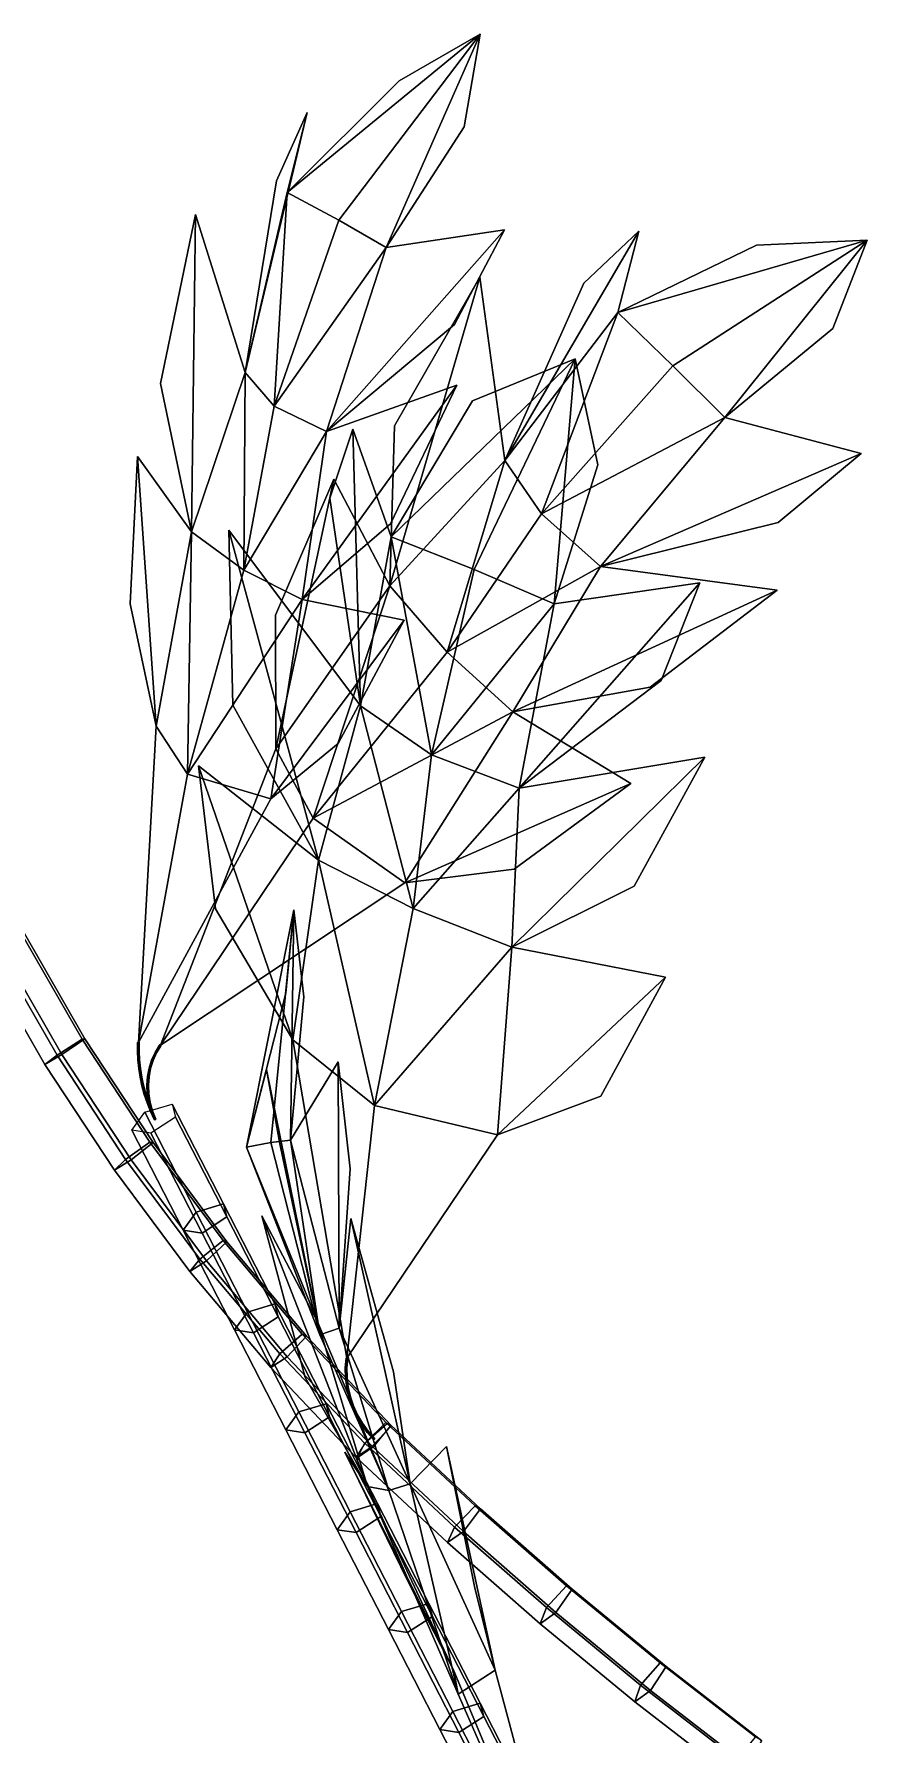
# Model space of a CAD drawing. Header units: metres. Extents: x -349 to 464, y -383 to 362.
# Drawn here: x -6.3 to 31.8, y 107.7 to 185.5 of the extents above; entities that cross this region are included whole.
import ezdxf

# ---------------------------------------------------------------- set-up
doc = ezdxf.new("R2010")
doc.units = ezdxf.units.M

msp = doc.modelspace()

# ---------------------------------------------------------------- linework, layer by layer
at = {"layer": 'Breeder_Leaf', "color": 3}
for points in [[(5.2484, 178.2125, 328.2358), (14.08072, 185.4673, 324.6461), (7.6148, 176.9505, 324.3788)], [(5.2484, 178.2125, 328.2358), (7.6148, 176.9505, 324.3788), (14.08072, 185.4673, 324.6461)], [(5.2484, 178.2125, 328.2358), (10.3738, 183.3324, 328.8951), (14.08072, 185.4673, 324.6461)], [(5.2484, 178.2125, 328.2358), (14.08072, 185.4673, 324.6461), (10.3738, 183.3324, 328.8951)], [(7.6148, 176.9505, 324.3788), (14.08072, 185.4673, 324.6461), (9.7822, 175.6971, 320.4224)], [(7.6148, 176.9505, 324.3788), (9.7822, 175.6971, 320.4224), (14.08072, 185.4673, 324.6461)], [(14.08072, 185.4673, 324.6461), (13.3495, 181.2162, 321.7439), (9.7822, 175.6971, 320.4224)], [(14.08072, 185.4673, 324.6461), (9.7822, 175.6971, 320.4224), (13.3495, 181.2162, 321.7439)], [(3.3369, 169.9834, 330.3472), (6.1608, 181.8723, 333.7187), (5.2484, 178.2125, 328.2358)], [(3.3369, 169.9834, 330.3472), (5.2484, 178.2125, 328.2358), (6.1608, 181.8723, 333.7187)], [(3.3369, 169.9834, 330.3472), (4.7607, 178.749, 334.2545), (6.1608, 181.8723, 333.7187)], [(3.3369, 169.9834, 330.3472), (6.1608, 181.8723, 333.7187), (4.7607, 178.749, 334.2545)], [(3.3369, 169.9834, 330.3472), (5.2484, 178.2125, 328.2358), (4.662, 168.4406, 325.5573)], [(3.3369, 169.9834, 330.3472), (4.662, 168.4406, 325.5573), (5.2484, 178.2125, 328.2358)], [(5.2484, 178.2125, 328.2358), (7.6148, 176.9505, 324.3788), (4.662, 168.4406, 325.5573)], [(5.2484, 178.2125, 328.2358), (4.662, 168.4406, 325.5573), (7.6148, 176.9505, 324.3788)], [(0.8703, 162.6976, 332.1564), (-0.5397, 169.4874, 336.5788), (1.05041, 177.207, 338.063)], [(0.8703, 162.6976, 332.1564), (1.05041, 177.207, 338.063), (-0.5397, 169.4874, 336.5788)], [(0.8703, 162.6976, 332.1564), (1.05041, 177.207, 338.063), (3.3369, 169.9834, 330.3472)], [(0.8703, 162.6976, 332.1564), (3.3369, 169.9834, 330.3472), (1.05041, 177.207, 338.063)], [(4.662, 168.4406, 325.5573), (7.6148, 176.9505, 324.3788), (9.7822, 175.6971, 320.4224)], [(4.662, 168.4406, 325.5573), (9.7822, 175.6971, 320.4224), (7.6148, 176.9505, 324.3788)], [(9.7822, 175.6971, 320.4224), (15.204, 176.5069, 315.6147), (7.05085, 167.2832, 321.1654)], [(9.7822, 175.6971, 320.4224), (7.05085, 167.2832, 321.1654), (15.204, 176.5069, 315.6147)], [(15.204, 176.5069, 315.6147), (12.9087, 172.1822, 316.3416), (7.05085, 167.2832, 321.1654)], [(15.204, 176.5069, 315.6147), (7.05085, 167.2832, 321.1654), (12.9087, 172.1822, 316.3416)], [(15.2124, 165.9583, 330.5898), (21.3421, 176.4462, 334.2116), (20.381, 172.7279, 328.7766)], [(15.2124, 165.9583, 330.5898), (20.381, 172.7279, 328.7766), (21.3421, 176.4462, 334.2116)], [(15.2124, 165.9583, 330.5898), (18.8264, 174.0793, 334.4781), (21.3421, 176.4462, 334.2116)], [(15.2124, 165.9583, 330.5898), (21.3421, 176.4462, 334.2116), (18.8264, 174.0793, 334.4781)], [(20.381, 172.7279, 328.7766), (31.7927, 176.0363, 327.242), (22.9072, 170.2983, 325.6485)], [(20.381, 172.7279, 328.7766), (22.9072, 170.2983, 325.6485), (31.7927, 176.0363, 327.242)], [(20.381, 172.7279, 328.7766), (26.7371, 175.807, 330.5193), (31.7927, 176.0363, 327.242)], [(20.381, 172.7279, 328.7766), (31.7927, 176.0363, 327.242), (26.7371, 175.807, 330.5193)], [(22.9072, 170.2983, 325.6485), (31.7927, 176.0363, 327.242), (25.2776, 167.9342, 322.3754)], [(22.9072, 170.2983, 325.6485), (25.2776, 167.9342, 322.3754), (31.7927, 176.0363, 327.242)], [(31.7927, 176.0363, 327.242), (30.2218, 171.9975, 324.3698), (25.2776, 167.9342, 322.3754)], [(31.7927, 176.0363, 327.242), (25.2776, 167.9342, 322.3754), (30.2218, 171.9975, 324.3698)], [(4.662, 168.4406, 325.5573), (9.7822, 175.6971, 320.4224), (7.05085, 167.2832, 321.1654)], [(4.662, 168.4406, 325.5573), (7.05085, 167.2832, 321.1654), (9.7822, 175.6971, 320.4224)], [(9.9473, 160.2248, 331.9483), (14.07787, 174.3537, 337.311), (15.2124, 165.9583, 330.5898)], [(9.9473, 160.2248, 331.9483), (15.2124, 165.9583, 330.5898), (14.07787, 174.3537, 337.311)], [(9.9473, 160.2248, 331.9483), (10.1653, 167.5399, 335.7019), (14.07787, 174.3537, 337.311)], [(9.9473, 160.2248, 331.9483), (14.07787, 174.3537, 337.311), (10.1653, 167.5399, 335.7019)], [(15.2124, 165.9583, 330.5898), (20.381, 172.7279, 328.7766), (16.8954, 163.5202, 326.3117)], [(15.2124, 165.9583, 330.5898), (16.8954, 163.5202, 326.3117), (20.381, 172.7279, 328.7766)], [(20.381, 172.7279, 328.7766), (22.9072, 170.2983, 325.6485), (16.8954, 163.5202, 326.3117)], [(20.381, 172.7279, 328.7766), (16.8954, 163.5202, 326.3117), (22.9072, 170.2983, 325.6485)], [(10.01132, 162.4756, 289.4678), (18.4391, 170.612, 286.9584), (13.8161, 160.9683, 287.161)], [(10.01132, 162.4756, 289.4678), (13.8161, 160.9683, 287.161), (18.4391, 170.612, 286.9584)], [(10.01132, 162.4756, 289.4678), (13.7337, 168.6827, 290.1972), (18.4391, 170.612, 286.9584)], [(10.01132, 162.4756, 289.4678), (18.4391, 170.612, 286.9584), (13.7337, 168.6827, 290.1972)], [(13.8161, 160.9683, 287.161), (18.4391, 170.612, 286.9584), (17.4753, 159.3989, 284.6976)], [(13.8161, 160.9683, 287.161), (17.4753, 159.3989, 284.6976), (18.4391, 170.612, 286.9584)], [(18.4391, 170.612, 286.9584), (19.4657, 165.762, 285.3924), (17.4753, 159.3989, 284.6976)], [(18.4391, 170.612, 286.9584), (17.4753, 159.3989, 284.6976), (19.4657, 165.762, 285.3924)], [(0.8703, 162.6976, 332.1564), (3.3369, 169.9834, 330.3472), (3.2732, 160.9422, 327.1844)], [(0.8703, 162.6976, 332.1564), (3.2732, 160.9422, 327.1844), (3.3369, 169.9834, 330.3472)], [(3.3369, 169.9834, 330.3472), (4.662, 168.4406, 325.5573), (3.2732, 160.9422, 327.1844)], [(3.3369, 169.9834, 330.3472), (3.2732, 160.9422, 327.1844), (4.662, 168.4406, 325.5573)], [(16.8954, 163.5202, 326.3117), (22.9072, 170.2983, 325.6485), (25.2776, 167.9342, 322.3754)], [(16.8954, 163.5202, 326.3117), (25.2776, 167.9342, 322.3754), (22.9072, 170.2983, 325.6485)], [(7.05085, 167.2832, 321.1654), (13.02361, 169.4012, 312.3716), (5.9431, 159.607, 322.2131)], [(7.05085, 167.2832, 321.1654), (5.9431, 159.607, 322.2131), (13.02361, 169.4012, 312.3716)], [(13.02361, 169.4012, 312.3716), (9.9806, 163.0691, 315.9197), (5.9431, 159.607, 322.2131)], [(13.02361, 169.4012, 312.3716), (5.9431, 159.607, 322.2131), (9.9806, 163.0691, 315.9197)], [(3.2732, 160.9422, 327.1844), (4.662, 168.4406, 325.5573), (7.05085, 167.2832, 321.1654)], [(3.2732, 160.9422, 327.1844), (7.05085, 167.2832, 321.1654), (4.662, 168.4406, 325.5573)], [(3.2732, 160.9422, 327.1844), (7.05085, 167.2832, 321.1654), (5.9431, 159.607, 322.2131)], [(3.2732, 160.9422, 327.1844), (5.9431, 159.607, 322.2131), (7.05085, 167.2832, 321.1654)], [(8.61, 154.7352, 293.2032), (7.2051, 164.2411, 294.5431), (8.2532, 167.4007, 293.5836)], [(8.61, 154.7352, 293.2032), (8.2532, 167.4007, 293.5836), (7.2051, 164.2411, 294.5431)], [(8.61, 154.7352, 293.2032), (8.2532, 167.4007, 293.5836), (10.01132, 162.4756, 289.4678)], [(8.61, 154.7352, 293.2032), (10.01132, 162.4756, 289.4678), (8.2532, 167.4007, 293.5836)], [(16.8954, 163.5202, 326.3117), (25.2776, 167.9342, 322.3754), (19.5958, 161.1197, 322.6675)], [(16.8954, 163.5202, 326.3117), (19.5958, 161.1197, 322.6675), (25.2776, 167.9342, 322.3754)], [(25.2776, 167.9342, 322.3754), (31.5298, 166.2742, 319.011), (19.5958, 161.1197, 322.6675)], [(25.2776, 167.9342, 322.3754), (19.5958, 161.1197, 322.6675), (31.5298, 166.2742, 319.011)], [(-0.7447, 153.8075, 334.6144), (-1.9382, 159.3977, 338.9965), (-1.5968, 166.1426, 339.4034)], [(-0.7447, 153.8075, 334.6144), (-1.5968, 166.1426, 339.4034), (-1.9382, 159.3977, 338.9965)], [(-0.7447, 153.8075, 334.6144), (-1.5968, 166.1426, 339.4034), (0.8703, 162.6976, 332.1564)], [(-0.7447, 153.8075, 334.6144), (0.8703, 162.6976, 332.1564), (-1.5968, 166.1426, 339.4034)], [(9.9473, 160.2248, 331.9483), (15.2124, 165.9583, 330.5898), (12.5699, 157.1964, 327.762)], [(9.9473, 160.2248, 331.9483), (12.5699, 157.1964, 327.762), (15.2124, 165.9583, 330.5898)], [(15.2124, 165.9583, 330.5898), (16.8954, 163.5202, 326.3117), (12.5699, 157.1964, 327.762)], [(15.2124, 165.9583, 330.5898), (12.5699, 157.1964, 327.762), (16.8954, 163.5202, 326.3117)], [(31.5298, 166.2742, 319.011), (27.7264, 163.1179, 319.2787), (19.5958, 161.1197, 322.6675)], [(31.5298, 166.2742, 319.011), (19.5958, 161.1197, 322.6675), (27.7264, 163.1179, 319.2787)], [(4.7328, 152.7766, 334.1882), (4.722, 158.8945, 337.9891), (7.3835, 165.1081, 338.2772)], [(4.7328, 152.7766, 334.1882), (7.3835, 165.1081, 338.2772), (4.722, 158.8945, 337.9891)], [(4.7328, 152.7766, 334.1882), (7.3835, 165.1081, 338.2772), (9.9473, 160.2248, 331.9483)], [(4.7328, 152.7766, 334.1882), (9.9473, 160.2248, 331.9483), (7.3835, 165.1081, 338.2772)], [(12.5699, 157.1964, 327.762), (16.8954, 163.5202, 326.3117), (19.5958, 161.1197, 322.6675)], [(12.5699, 157.1964, 327.762), (19.5958, 161.1197, 322.6675), (16.8954, 163.5202, 326.3117)], [(-0.7447, 153.8075, 334.6144), (0.8703, 162.6976, 332.1564), (0.6881, 151.6075, 329.0514)], [(-0.7447, 153.8075, 334.6144), (0.6881, 151.6075, 329.0514), (0.8703, 162.6976, 332.1564)], [(0.8703, 162.6976, 332.1564), (3.2732, 160.9422, 327.1844), (0.6881, 151.6075, 329.0514)], [(0.8703, 162.6976, 332.1564), (0.6881, 151.6075, 329.0514), (3.2732, 160.9422, 327.1844)], [(6.6841, 147.6834, 296.2039), (2.5811, 162.7699, 297.2082), (8.61, 154.7352, 293.2032)], [(6.6841, 147.6834, 296.2039), (8.61, 154.7352, 293.2032), (2.5811, 162.7699, 297.2082)], [(6.6841, 147.6834, 296.2039), (2.7678, 154.7653, 297.6726), (2.5811, 162.7699, 297.2082)], [(6.6841, 147.6834, 296.2039), (2.5811, 162.7699, 297.2082), (2.7678, 154.7653, 297.6726)], [(8.61, 154.7352, 293.2032), (10.01132, 162.4756, 289.4678), (11.8559, 152.501, 289.8045)], [(8.61, 154.7352, 293.2032), (11.8559, 152.501, 289.8045), (10.01132, 162.4756, 289.4678)], [(10.01132, 162.4756, 289.4678), (13.8161, 160.9683, 287.161), (11.8559, 152.501, 289.8045)], [(10.01132, 162.4756, 289.4678), (11.8559, 152.501, 289.8045), (13.8161, 160.9683, 287.161)], [(12.5699, 157.1964, 327.762), (19.5958, 161.1197, 322.6675), (15.5867, 154.4675, 323.6295)], [(12.5699, 157.1964, 327.762), (15.5867, 154.4675, 323.6295), (19.5958, 161.1197, 322.6675)], [(19.5958, 161.1197, 322.6675), (27.6862, 160.0362, 315.5358), (15.5867, 154.4675, 323.6295)], [(19.5958, 161.1197, 322.6675), (15.5867, 154.4675, 323.6295), (27.6862, 160.0362, 315.5358)], [(0.6881, 151.6075, 329.0514), (3.2732, 160.9422, 327.1844), (5.9431, 159.607, 322.2131)], [(0.6881, 151.6075, 329.0514), (5.9431, 159.607, 322.2131), (3.2732, 160.9422, 327.1844)], [(11.8559, 152.501, 289.8045), (13.8161, 160.9683, 287.161), (17.4753, 159.3989, 284.6976)], [(11.8559, 152.501, 289.8045), (17.4753, 159.3989, 284.6976), (13.8161, 160.9683, 287.161)], [(17.4753, 159.3989, 284.6976), (24.1461, 160.3596, 281.915), (15.8696, 150.9755, 286.9941)], [(17.4753, 159.3989, 284.6976), (15.8696, 150.9755, 286.9941), (24.1461, 160.3596, 281.915)], [(24.1461, 160.3596, 281.915), (22.3746, 155.8959, 283.1137), (15.8696, 150.9755, 286.9941)], [(24.1461, 160.3596, 281.915), (15.8696, 150.9755, 286.9941), (22.3746, 155.8959, 283.1137)], [(0.6881, 151.6075, 329.0514), (5.9431, 159.607, 322.2131), (4.5037, 150.4886, 323.7993)], [(0.6881, 151.6075, 329.0514), (4.5037, 150.4886, 323.7993), (5.9431, 159.607, 322.2131)], [(5.9431, 159.607, 322.2131), (10.6105, 158.6574, 315.2681), (4.5037, 150.4886, 323.7993)], [(5.9431, 159.607, 322.2131), (4.5037, 150.4886, 323.7993), (10.6105, 158.6574, 315.2681)], [(4.7328, 152.7766, 334.1882), (9.9473, 160.2248, 331.9483), (6.4436, 149.601, 329.2053)], [(4.7328, 152.7766, 334.1882), (6.4436, 149.601, 329.2053), (9.9473, 160.2248, 331.9483)], [(9.9473, 160.2248, 331.9483), (12.5699, 157.1964, 327.762), (6.4436, 149.601, 329.2053)], [(9.9473, 160.2248, 331.9483), (6.4436, 149.601, 329.2053), (12.5699, 157.1964, 327.762)], [(27.6862, 160.0362, 315.5358), (21.8661, 155.5875, 318.4131), (15.5867, 154.4675, 323.6295)], [(27.6862, 160.0362, 315.5358), (15.5867, 154.4675, 323.6295), (21.8661, 155.5875, 318.4131)], [(11.8559, 152.501, 289.8045), (17.4753, 159.3989, 284.6976), (15.8696, 150.9755, 286.9941)], [(11.8559, 152.501, 289.8045), (15.8696, 150.9755, 286.9941), (17.4753, 159.3989, 284.6976)], [(10.6105, 158.6574, 315.2681), (7.5864, 153.0229, 317.8408), (4.5037, 150.4886, 323.7993)], [(10.6105, 158.6574, 315.2681), (4.5037, 150.4886, 323.7993), (7.5864, 153.0229, 317.8408)], [(6.4436, 149.601, 329.2053), (12.5699, 157.1964, 327.762), (15.5867, 154.4675, 323.6295)], [(6.4436, 149.601, 329.2053), (15.5867, 154.4675, 323.6295), (12.5699, 157.1964, 327.762)], [(6.4436, 149.601, 329.2053), (15.5867, 154.4675, 323.6295), (10.6383, 146.6469, 325.0733)], [(6.4436, 149.601, 329.2053), (10.6383, 146.6469, 325.0733), (15.5867, 154.4675, 323.6295)], [(6.6841, 147.6834, 296.2039), (8.61, 154.7352, 293.2032), (11.01444, 145.4644, 293.0574)], [(6.6841, 147.6834, 296.2039), (11.01444, 145.4644, 293.0574), (8.61, 154.7352, 293.2032)], [(8.61, 154.7352, 293.2032), (11.8559, 152.501, 289.8045), (11.01444, 145.4644, 293.0574)], [(8.61, 154.7352, 293.2032), (11.01444, 145.4644, 293.0574), (11.8559, 152.501, 289.8045)], [(15.5867, 154.4675, 323.6295), (20.9825, 151.1855, 318.0586), (10.6383, 146.6469, 325.0733)], [(15.5867, 154.4675, 323.6295), (10.6383, 146.6469, 325.0733), (20.9825, 151.1855, 318.0586)], [(-0.7447, 153.8075, 334.6144), (0.6881, 151.6075, 329.0514), (-1.554, 139.3397, 331.4713)], [(-0.7447, 153.8075, 334.6144), (-1.554, 139.3397, 331.4713), (0.6881, 151.6075, 329.0514)], [(4.7328, 152.7766, 334.1882), (6.4436, 149.601, 329.2053), (-0.553, 139.2171, 331.3505)], [(4.7328, 152.7766, 334.1882), (-0.553, 139.2171, 331.3505), (6.4436, 149.601, 329.2053)], [(11.01444, 145.4644, 293.0574), (11.8559, 152.501, 289.8045), (15.8696, 150.9755, 286.9941)], [(11.01444, 145.4644, 293.0574), (15.8696, 150.9755, 286.9941), (11.8559, 152.501, 289.8045)], [(5.5145, 139.4693, 300.5449), (1.1953, 152.0016, 300.8622), (6.6841, 147.6834, 296.2039)], [(5.5145, 139.4693, 300.5449), (6.6841, 147.6834, 296.2039), (1.1953, 152.0016, 300.8622)], [(5.5145, 139.4693, 300.5449), (1.979, 145.4615, 302.4078), (1.1953, 152.0016, 300.8622)], [(5.5145, 139.4693, 300.5449), (1.1953, 152.0016, 300.8622), (1.979, 145.4615, 302.4078)], [(15.8696, 150.9755, 286.9941), (24.3752, 152.3914, 280.426), (15.53, 143.7059, 289.8728)], [(15.8696, 150.9755, 286.9941), (15.53, 143.7059, 289.8728), (24.3752, 152.3914, 280.426)], [(24.3752, 152.3914, 280.426), (21.1288, 146.4994, 284.5113), (15.53, 143.7059, 289.8728)], [(24.3752, 152.3914, 280.426), (15.53, 143.7059, 289.8728), (21.1288, 146.4994, 284.5113)], [(-1.554, 139.3397, 331.4713), (0.6881, 151.6075, 329.0514), (4.5037, 150.4886, 323.7993)], [(-1.554, 139.3397, 331.4713), (4.5037, 150.4886, 323.7993), (0.6881, 151.6075, 329.0514)], [(20.9825, 151.1855, 318.0586), (15.6436, 147.2695, 319.9753), (10.6383, 146.6469, 325.0733)], [(20.9825, 151.1855, 318.0586), (10.6383, 146.6469, 325.0733), (15.6436, 147.2695, 319.9753)], [(11.01444, 145.4644, 293.0574), (15.8696, 150.9755, 286.9941), (15.53, 143.7059, 289.8728)], [(11.01444, 145.4644, 293.0574), (15.53, 143.7059, 289.8728), (15.8696, 150.9755, 286.9941)], [(-0.553, 139.2171, 331.3505), (6.4436, 149.601, 329.2053), (10.6383, 146.6469, 325.0733)], [(-0.553, 139.2171, 331.3505), (10.6383, 146.6469, 325.0733), (6.4436, 149.601, 329.2053)], [(5.5145, 139.4693, 300.5449), (6.6841, 147.6834, 296.2039), (9.2442, 136.4638, 296.6852)], [(5.5145, 139.4693, 300.5449), (9.2442, 136.4638, 296.6852), (6.6841, 147.6834, 296.2039)], [(6.6841, 147.6834, 296.2039), (11.01444, 145.4644, 293.0574), (9.2442, 136.4638, 296.6852)], [(6.6841, 147.6834, 296.2039), (9.2442, 136.4638, 296.6852), (11.01444, 145.4644, 293.0574)], [(3.3932, 134.5563, 357.061), (5.5635, 145.4048, 352.4647), (4.5007, 134.7613, 352.5002)], [(3.3932, 134.5563, 357.061), (4.5007, 134.7613, 352.5002), (5.5635, 145.4048, 352.4647)], [(3.3932, 134.5563, 357.061), (5.1953, 141.6037, 357.1303), (5.5635, 145.4048, 352.4647)], [(3.3932, 134.5563, 357.061), (5.5635, 145.4048, 352.4647), (5.1953, 141.6037, 357.1303)], [(4.5007, 134.7613, 352.5002), (5.5635, 145.4048, 352.4647), (5.41, 134.8696, 347.9086)], [(4.5007, 134.7613, 352.5002), (5.41, 134.8696, 347.9086), (5.5635, 145.4048, 352.4647)], [(5.5635, 145.4048, 352.4647), (6.01797, 141.4296, 349.145), (5.41, 134.8696, 347.9086)], [(5.5635, 145.4048, 352.4647), (5.41, 134.8696, 347.9086), (6.01797, 141.4296, 349.145)], [(9.2442, 136.4638, 296.6852), (11.01444, 145.4644, 293.0574), (15.53, 143.7059, 289.8728)], [(9.2442, 136.4638, 296.6852), (15.53, 143.7059, 289.8728), (11.01444, 145.4644, 293.0574)], [(9.2442, 136.4638, 296.6852), (15.53, 143.7059, 289.8728), (14.884, 135.119, 293.5581)], [(9.2442, 136.4638, 296.6852), (14.884, 135.119, 293.5581), (15.53, 143.7059, 289.8728)], [(15.53, 143.7059, 289.8728), (22.568, 142.3374, 285.4552), (14.884, 135.119, 293.5581)], [(15.53, 143.7059, 289.8728), (14.884, 135.119, 293.5581), (22.568, 142.3374, 285.4552)], [(22.568, 142.3374, 285.4552), (19.6119, 136.8854, 288.4633), (14.884, 135.119, 293.5581)], [(22.568, 142.3374, 285.4552), (14.884, 135.119, 293.5581), (19.6119, 136.8854, 288.4633)], [(5.5145, 139.4693, 300.5449), (9.2442, 136.4638, 296.6852), (7.987, 124.9035, 301.7999)], [(5.5145, 139.4693, 300.5449), (7.987, 124.9035, 301.7999), (9.2442, 136.4638, 296.6852)], [(6.6634, 126.5398, 357.995), (4.3019, 138.1047, 362.6172), (3.3932, 134.5563, 357.061)], [(6.6634, 126.5398, 357.995), (3.3932, 134.5563, 357.061), (4.3019, 138.1047, 362.6172)], [(6.6634, 126.5398, 357.995), (4.9115, 134.7085, 362.928), (4.3019, 138.1047, 362.6172)], [(6.6634, 126.5398, 357.995), (4.3019, 138.1047, 362.6172), (4.9115, 134.7085, 362.928)], [(5.41, 134.8696, 347.9086), (7.5874, 138.4531, 341.9435), (7.6265, 126.2744, 347.7778)], [(5.41, 134.8696, 347.9086), (7.6265, 126.2744, 347.7778), (7.5874, 138.4531, 341.9435)], [(7.5874, 138.4531, 341.9435), (8.1431, 133.5627, 342.4676), (7.6265, 126.2744, 347.7778)], [(7.5874, 138.4531, 341.9435), (7.6265, 126.2744, 347.7778), (8.1431, 133.5627, 342.4676)], [(7.987, 124.9035, 301.7999), (9.2442, 136.4638, 296.6852), (14.884, 135.119, 293.5581)], [(7.987, 124.9035, 301.7999), (14.884, 135.119, 293.5581), (9.2442, 136.4638, 296.6852)], [(3.3932, 134.5563, 357.061), (4.5007, 134.7613, 352.5002), (6.7452, 125.9646, 352.8238)], [(3.3932, 134.5563, 357.061), (6.7452, 125.9646, 352.8238), (4.5007, 134.7613, 352.5002)], [(6.7452, 125.9646, 352.8238), (4.5007, 134.7613, 352.5002), (5.41, 134.8696, 347.9086)], [(6.7452, 125.9646, 352.8238), (5.41, 134.8696, 347.9086), (4.5007, 134.7613, 352.5002)], [(6.7452, 125.9646, 352.8238), (5.41, 134.8696, 347.9086), (7.6265, 126.2744, 347.7778)], [(6.7452, 125.9646, 352.8238), (7.6265, 126.2744, 347.7778), (5.41, 134.8696, 347.9086)], [(6.6634, 126.5398, 357.995), (3.3932, 134.5563, 357.061), (6.7452, 125.9646, 352.8238)], [(6.6634, 126.5398, 357.995), (6.7452, 125.9646, 352.8238), (3.3932, 134.5563, 357.061)], [(8.9221, 119.0347, 358.9999), (4.09176, 131.4128, 367.3001), (6.6634, 126.5398, 357.995)], [(8.9221, 119.0347, 358.9999), (6.6634, 126.5398, 357.995), (4.09176, 131.4128, 367.3001)], [(8.9221, 119.0347, 358.9999), (6.07239, 124.0264, 364.8827), (4.09176, 131.4128, 367.3001)], [(8.9221, 119.0347, 358.9999), (4.09176, 131.4128, 367.3001), (6.07239, 124.0264, 364.8827)], [(7.6265, 126.2744, 347.7778), (8.1652, 131.2909, 338.1843), (10.8812, 119.1597, 347.585)], [(7.6265, 126.2744, 347.7778), (10.8812, 119.1597, 347.585), (8.1652, 131.2909, 338.1843)], [(8.1652, 131.2909, 338.1843), (10.1259, 124.2788, 341.1725), (10.8812, 119.1597, 347.585)], [(8.1652, 131.2909, 338.1843), (10.8812, 119.1597, 347.585), (10.1259, 124.2788, 341.1725)], [(8.9221, 119.0347, 358.9999), (6.6634, 126.5398, 357.995), (9.8983, 118.8482, 353.2913)], [(8.9221, 119.0347, 358.9999), (9.8983, 118.8482, 353.2913), (6.6634, 126.5398, 357.995)], [(6.6634, 126.5398, 357.995), (6.7452, 125.9646, 352.8238), (9.8983, 118.8482, 353.2913)], [(6.6634, 126.5398, 357.995), (9.8983, 118.8482, 353.2913), (6.7452, 125.9646, 352.8238)], [(9.8983, 118.8482, 353.2913), (6.7452, 125.9646, 352.8238), (7.6265, 126.2744, 347.7778)], [(9.8983, 118.8482, 353.2913), (7.6265, 126.2744, 347.7778), (6.7452, 125.9646, 352.8238)], [(9.8983, 118.8482, 353.2913), (7.6265, 126.2744, 347.7778), (10.8812, 119.1597, 347.585)], [(9.8983, 118.8482, 353.2913), (10.8812, 119.1597, 347.585), (7.6265, 126.2744, 347.7778)], [(12.876, 110.6101, 360.038), (7.8875, 120.6051, 367.1814), (8.9221, 119.0347, 358.9999)], [(12.876, 110.6101, 360.038), (8.9221, 119.0347, 358.9999), (7.8875, 120.6051, 367.1814)], [(12.876, 110.6101, 360.038), (10.7709, 114.697, 365.5825), (7.8875, 120.6051, 367.1814)], [(12.876, 110.6101, 360.038), (7.8875, 120.6051, 367.1814), (10.7709, 114.697, 365.5825)], [(10.8812, 119.1597, 347.585), (12.5505, 120.8672, 339.5092), (14.7723, 110.6406, 347.7119)], [(10.8812, 119.1597, 347.585), (14.7723, 110.6406, 347.7119), (12.5505, 120.8672, 339.5092)], [(12.5505, 120.8672, 339.5092), (13.8334, 114.4653, 341.7186), (14.7723, 110.6406, 347.7119)], [(12.5505, 120.8672, 339.5092), (14.7723, 110.6406, 347.7119), (13.8334, 114.4653, 341.7186)], [(12.876, 110.6101, 360.038), (8.9221, 119.0347, 358.9999), (13.08663, 109.5391, 353.9841)], [(12.876, 110.6101, 360.038), (13.08663, 109.5391, 353.9841), (8.9221, 119.0347, 358.9999)], [(8.9221, 119.0347, 358.9999), (9.8983, 118.8482, 353.2913), (13.08663, 109.5391, 353.9841)], [(8.9221, 119.0347, 358.9999), (13.08663, 109.5391, 353.9841), (9.8983, 118.8482, 353.2913)], [(13.08663, 109.5391, 353.9841), (9.8983, 118.8482, 353.2913), (10.8812, 119.1597, 347.585)], [(13.08663, 109.5391, 353.9841), (10.8812, 119.1597, 347.585), (9.8983, 118.8482, 353.2913)], [(13.08663, 109.5391, 353.9841), (10.8812, 119.1597, 347.585), (14.7723, 110.6406, 347.7119)], [(13.08663, 109.5391, 353.9841), (14.7723, 110.6406, 347.7119), (10.8812, 119.1597, 347.585)], [(12.876, 110.6101, 360.038), (13.08663, 109.5391, 353.9841), (18.1819, 97.9142, 354.514)], [(12.876, 110.6101, 360.038), (18.1819, 97.9142, 354.514), (13.08663, 109.5391, 353.9841)], [(18.1819, 97.9142, 354.514), (13.08663, 109.5391, 353.9841), (14.7723, 110.6406, 347.7119)], [(18.1819, 97.9142, 354.514), (14.7723, 110.6406, 347.7119), (13.08663, 109.5391, 353.9841)]]:
    msp.add_3dface(points, dxfattribs=at)
at = {"layer": 'Breeder_Petiole', "color": 3}
for points in [[(-5.2726, 138.7549, 301.8973), (-8.1211, 143.6966, 301.8886), (-6.936, 144.3789, 301.5753), (-4.1239, 139.4955, 301.5809)], [(-4.00391, 139.5115, 300.2066), (-6.8376, 144.4333, 300.2003), (-7.938, 143.7984, 299.6623), (-5.05523, 138.7958, 299.6721)], [(-4.1239, 139.4955, 301.5809), (-6.936, 144.3789, 301.5753), (-6.8376, 144.4333, 300.2003), (-4.00391, 139.5115, 300.2066)], [(-5.05523, 138.7958, 299.6721), (-7.938, 143.7984, 299.6623), (-8.7266, 143.3457, 300.6998), (-5.8348, 138.3309, 300.7109)], [(-5.8348, 138.3309, 300.7109), (-8.7266, 143.3457, 300.6998), (-8.1211, 143.6966, 301.8886), (-5.2726, 138.7549, 301.8973)], [(-2.1407, 133.9927, 302.1158), (-5.2726, 138.7549, 301.8973), (-4.1239, 139.4955, 301.5809), (-1.03176, 134.7894, 301.7939)], [(-0.8878, 134.7683, 300.422), (-4.00391, 139.5115, 300.2066), (-5.05523, 138.7958, 299.6721), (-1.8855, 133.9751, 299.8943)], [(-1.03176, 134.7894, 301.7939), (-4.1239, 139.4955, 301.5809), (-4.00391, 139.5115, 300.2066), (-0.8878, 134.7683, 300.422)], [(-1.5969, 138.9438, 331.7235), (-1.5916, 139.3369, 331.4662), (-1.5713, 139.3584, 331.4995), (-1.5766, 138.9659, 331.7565)], [(-1.5656, 138.9276, 331.6961), (-1.5603, 139.3192, 331.4398), (-1.5916, 139.3369, 331.4662), (-1.5969, 138.9438, 331.7235)], [(-1.5766, 138.9659, 331.7565), (-1.5713, 139.3584, 331.4995), (-1.5265, 139.3539, 331.4935), (-1.5319, 138.9632, 331.7493)], [(-1.5257, 138.9395, 331.712), (-1.5203, 139.3296, 331.4566), (-1.5603, 139.3192, 331.4398), (-1.5656, 138.9276, 331.6961)], [(-1.5319, 138.9632, 331.7493), (-1.5265, 139.3539, 331.4935), (-1.5203, 139.3296, 331.4566), (-1.5257, 138.9395, 331.712)], [(-1.8855, 133.9751, 299.8943), (-5.05523, 138.7958, 299.6721), (-5.8348, 138.3309, 300.7109), (-2.6554, 133.4985, 300.9352)], [(-2.6554, 133.4985, 300.9352), (-5.8348, 138.3309, 300.7109), (-5.2726, 138.7549, 301.8973), (-2.1407, 133.9927, 302.1158)], [(-1.5798, 138.5488, 331.9774), (-1.5969, 138.9438, 331.7235), (-1.5766, 138.9659, 331.7565), (-1.5594, 138.5716, 332.0103)], [(-1.5484, 138.534, 331.9489), (-1.5656, 138.9276, 331.6961), (-1.5969, 138.9438, 331.7235), (-1.5798, 138.5488, 331.9774)], [(-1.54, 138.1529, 332.2273), (-1.5798, 138.5488, 331.9774), (-1.5594, 138.5716, 332.0103), (-1.5195, 138.1765, 332.2601)], [(-1.5086, 138.1395, 332.1976), (-1.5484, 138.534, 331.9489), (-1.5798, 138.5488, 331.9774), (-1.54, 138.1529, 332.2273)], [(-1.5594, 138.5716, 332.0103), (-1.5766, 138.9659, 331.7565), (-1.5319, 138.9632, 331.7493), (-1.5145, 138.5708, 332.0018)], [(-1.5082, 138.5475, 331.9639), (-1.5257, 138.9395, 331.712), (-1.5656, 138.9276, 331.6961), (-1.5484, 138.534, 331.9489)], [(-1.5195, 138.1765, 332.2601), (-1.5594, 138.5716, 332.0103), (-1.5145, 138.5708, 332.0018), (-1.4745, 138.1776, 332.2503)], [(-1.4683, 138.1547, 332.2118), (-1.5082, 138.5475, 331.9639), (-1.5484, 138.534, 331.9489), (-1.5086, 138.1395, 332.1976)], [(-1.5145, 138.5708, 332.0018), (-1.5319, 138.9632, 331.7493), (-1.5257, 138.9395, 331.712), (-1.5082, 138.5475, 331.9639)], [(-1.4745, 138.1776, 332.2503), (-1.5145, 138.5708, 332.0018), (-1.5082, 138.5475, 331.9639), (-1.4683, 138.1547, 332.2118)], [(-1.07092, 138.1634, 332.1264), (-0.9525, 138.5347, 331.8608), (-0.9324, 138.5537, 331.8962), (-1.05044, 138.1836, 332.1614)], [(-1.03956, 138.1409, 332.1026), (-0.9221, 138.5096, 331.8392), (-0.9525, 138.5347, 331.8608), (-1.07092, 138.1634, 332.1264)], [(-1.05044, 138.1836, 332.1614), (-0.9324, 138.5537, 331.8962), (-0.8888, 138.54, 331.8965), (-1.00558, 138.1734, 332.1591)], [(-0.9994, 138.1471, 332.1227), (-0.883, 138.5128, 331.8611), (-0.9221, 138.5096, 331.8392), (-1.03956, 138.1409, 332.1026)], [(-1.00558, 138.1734, 332.1591), (-0.8888, 138.54, 331.8965), (-0.883, 138.5128, 331.8611), (-0.9994, 138.1471, 332.1227)], [(-0.9525, 138.5347, 331.8608), (-0.7906, 138.8903, 331.5966), (-0.7711, 138.9081, 331.6326), (-0.9324, 138.5537, 331.8962)], [(-0.9221, 138.5096, 331.8392), (-0.7615, 138.8627, 331.5772), (-0.7906, 138.8903, 331.5966), (-0.9525, 138.5347, 331.8608)], [(-0.9324, 138.5537, 331.8962), (-0.7711, 138.9081, 331.6326), (-0.7292, 138.8911, 331.6353), (-0.8888, 138.54, 331.8965)], [(-0.883, 138.5128, 331.8611), (-0.7238, 138.8631, 331.601), (-0.7615, 138.8627, 331.5772), (-0.9221, 138.5096, 331.8392)], [(-0.8888, 138.54, 331.8965), (-0.7292, 138.8911, 331.6353), (-0.7238, 138.8631, 331.601), (-0.883, 138.5128, 331.8611)], [(-0.7906, 138.8903, 331.5966), (-0.587, 139.2269, 331.3365), (-0.5681, 139.2437, 331.3732), (-0.7711, 138.9081, 331.6326)], [(-0.7615, 138.8627, 331.5772), (-0.5593, 139.1966, 331.319), (-0.587, 139.2269, 331.3365), (-0.7906, 138.8903, 331.5966)], [(-0.7711, 138.9081, 331.6326), (-0.5681, 139.2437, 331.3732), (-0.5278, 139.2234, 331.3784), (-0.7292, 138.8911, 331.6353)], [(-0.7238, 138.8631, 331.601), (-0.5229, 139.1945, 331.3448), (-0.5593, 139.1966, 331.319), (-0.7615, 138.8627, 331.5772)], [(-0.7292, 138.8911, 331.6353), (-0.5278, 139.2234, 331.3784), (-0.5229, 139.1945, 331.3448), (-0.7238, 138.8631, 331.601)], [(-1.4776, 137.7571, 332.4727), (-1.54, 138.1529, 332.2273), (-1.5195, 138.1765, 332.2601), (-1.4571, 137.7814, 332.5054)], [(-1.4462, 137.7451, 332.4418), (-1.5086, 138.1395, 332.1976), (-1.54, 138.1529, 332.2273), (-1.4776, 137.7571, 332.4727)], [(-1.4571, 137.7814, 332.5054), (-1.5195, 138.1765, 332.2601), (-1.4745, 138.1776, 332.2503), (-1.412, 137.7845, 332.4944)], [(-1.4059, 137.7619, 332.4551), (-1.4683, 138.1547, 332.2118), (-1.5086, 138.1395, 332.1976), (-1.4462, 137.7451, 332.4418)], [(-1.3928, 137.3623, 332.7129), (-1.4776, 137.7571, 332.4727), (-1.4571, 137.7814, 332.5054), (-1.3722, 137.3874, 332.7455)], [(-1.3615, 137.3517, 332.6808), (-1.4462, 137.7451, 332.4418), (-1.4776, 137.7571, 332.4727), (-1.3928, 137.3623, 332.7129)], [(-1.412, 137.7845, 332.4944), (-1.4745, 138.1776, 332.2503), (-1.4683, 138.1547, 332.2118), (-1.4059, 137.7619, 332.4551)], [(-1.3722, 137.3874, 332.7455), (-1.4571, 137.7814, 332.5054), (-1.412, 137.7845, 332.4944), (-1.3273, 137.3923, 332.7332)], [(-1.3212, 137.3702, 332.6934), (-1.4059, 137.7619, 332.4551), (-1.4462, 137.7451, 332.4418), (-1.3615, 137.3517, 332.6808)], [(-1.3273, 137.3923, 332.7332), (-1.412, 137.7845, 332.4944), (-1.4059, 137.7619, 332.4551), (-1.3212, 137.3702, 332.6934)], [(-1.1729, 137.388, 332.652), (-1.1446, 137.7799, 332.391), (-1.1238, 137.8014, 332.4255), (-1.152, 137.4108, 332.686)], [(-1.1407, 137.3713, 332.6238), (-1.1126, 137.7603, 332.365), (-1.1446, 137.7799, 332.391), (-1.1729, 137.388, 332.652)], [(-1.152, 137.4108, 332.686), (-1.1238, 137.8014, 332.4255), (-1.07814, 137.7949, 332.4206), (-1.1059, 137.4081, 332.6786)], [(-1.1446, 137.7799, 332.391), (-1.07092, 138.1634, 332.1264), (-1.05044, 138.1836, 332.1614), (-1.1238, 137.8014, 332.4255)], [(-1.1126, 137.7603, 332.365), (-1.03956, 138.1409, 332.1026), (-1.07092, 138.1634, 332.1264), (-1.1446, 137.7799, 332.391)], [(-1.09948, 137.3836, 332.6401), (-1.07178, 137.7695, 332.3832), (-1.1126, 137.7603, 332.365), (-1.1407, 137.3713, 332.6238)], [(-1.1238, 137.8014, 332.4255), (-1.05044, 138.1836, 332.1614), (-1.00558, 138.1734, 332.1591), (-1.07814, 137.7949, 332.4206)], [(-1.07178, 137.7695, 332.3832), (-0.9994, 138.1471, 332.1227), (-1.03956, 138.1409, 332.1026), (-1.1126, 137.7603, 332.365)], [(-1.1059, 137.4081, 332.6786), (-1.07814, 137.7949, 332.4206), (-1.07178, 137.7695, 332.3832), (-1.09948, 137.3836, 332.6401)], [(-1.07814, 137.7949, 332.4206), (-1.00558, 138.1734, 332.1591), (-0.9994, 138.1471, 332.1227), (-1.07178, 137.7695, 332.3832)], [(-1.2857, 136.9694, 332.9473), (-1.3928, 137.3623, 332.7129), (-1.3722, 137.3874, 332.7455), (-1.2651, 136.9953, 332.9799)], [(-1.2546, 136.9603, 332.9141), (-1.3615, 137.3517, 332.6808), (-1.3928, 137.3623, 332.7129), (-1.2857, 136.9694, 332.9473)], [(-1.2651, 136.9953, 332.9799), (-1.3722, 137.3874, 332.7455), (-1.3273, 137.3923, 332.7332), (-1.2204, 137.0022, 332.9664)], [(-1.2145, 136.9805, 332.9258), (-1.3212, 137.3702, 332.6934), (-1.3615, 137.3517, 332.6808), (-1.2546, 136.9603, 332.9141)], [(-1.2204, 137.0022, 332.9664), (-1.3273, 137.3923, 332.7332), (-1.3212, 137.3702, 332.6934), (-1.2145, 136.9805, 332.9258)], [(-1.1566, 136.5794, 333.1755), (-1.2857, 136.9694, 332.9473), (-1.2651, 136.9953, 332.9799), (-1.136, 136.6061, 333.2079)], [(-1.1258, 136.5718, 333.1411), (-1.2546, 136.9603, 332.9141), (-1.2857, 136.9694, 332.9473), (-1.1566, 136.5794, 333.1755)], [(-1.136, 136.6061, 333.2079), (-1.2651, 136.9953, 332.9799), (-1.2204, 137.0022, 332.9664), (-1.09176, 136.615, 333.1932)], [(-1.08598, 136.5936, 333.1521), (-1.2145, 136.9805, 332.9258), (-1.2546, 136.9603, 332.9141), (-1.1258, 136.5718, 333.1411)], [(-1.09176, 136.615, 333.1932), (-1.2204, 137.0022, 332.9664), (-1.2145, 136.9805, 332.9258), (-1.08598, 136.5936, 333.1521)], [(-1.1556, 136.9915, 332.9069), (-1.1729, 137.388, 332.652), (-1.152, 137.4108, 332.686), (-1.1346, 137.0156, 332.9404)], [(-1.1234, 136.9777, 332.8765), (-1.1407, 137.3713, 332.6238), (-1.1729, 137.388, 332.652), (-1.1556, 136.9915, 332.9069)], [(-1.0929, 136.594, 333.1532), (-1.1556, 136.9915, 332.9069), (-1.1346, 137.0156, 332.9404), (-1.07198, 136.6195, 333.1863)], [(-1.0611, 136.5833, 333.1207), (-1.1234, 136.9777, 332.8765), (-1.1556, 136.9915, 332.9069), (-1.0929, 136.594, 333.1532)], [(-1.1346, 137.0156, 332.9404), (-1.152, 137.4108, 332.686), (-1.1059, 137.4081, 332.6786), (-1.0886, 137.0167, 332.9305)], [(-1.08224, 136.9932, 332.891), (-1.09948, 137.3836, 332.6401), (-1.1407, 137.3713, 332.6238), (-1.1234, 136.9777, 332.8765)], [(-1.07198, 136.6195, 333.1863), (-1.1346, 137.0156, 332.9404), (-1.0886, 137.0167, 332.9305), (-1.02639, 136.6246, 333.1739)], [(-1.02023, 136.6021, 333.1334), (-1.08224, 136.9932, 332.891), (-1.1234, 136.9777, 332.8765), (-1.0611, 136.5833, 333.1207)], [(-1.0886, 137.0167, 332.9305), (-1.1059, 137.4081, 332.6786), (-1.09948, 137.3836, 332.6401), (-1.08224, 136.9932, 332.891)], [(-1.02639, 136.6246, 333.1739), (-1.0886, 137.0167, 332.9305), (-1.08224, 136.9932, 332.891), (-1.02023, 136.6021, 333.1334)], [(0.4901, 130.7635, 336.204), (-1.8604, 135.3314, 333.698), (-1.2692, 136.1509, 334.6372), (1.08148, 131.583, 337.1432)], [(1.08148, 131.583, 337.1432), (-1.2692, 136.1509, 334.6372), (-0.01172, 136.5257, 334.1408), (2.3389, 131.9577, 336.6468)], [(-1.00581, 136.1933, 333.3968), (-1.1566, 136.5794, 333.1755), (-1.136, 136.6061, 333.2079), (-0.9853, 136.2207, 333.4291)], [(-0.9754, 136.1871, 333.3613), (-1.1258, 136.5718, 333.1411), (-1.1566, 136.5794, 333.1755), (-1.00581, 136.1933, 333.3968)], [(-0.9853, 136.2207, 333.4291), (-1.136, 136.6061, 333.2079), (-1.09176, 136.615, 333.1932), (-0.9415, 136.2316, 333.4133)], [(-0.9359, 136.2107, 333.3715), (-1.08598, 136.5936, 333.1521), (-1.1258, 136.5718, 333.1411), (-0.9754, 136.1871, 333.3613)], [(-0.9852, 136.1996, 333.3885), (-1.0929, 136.594, 333.1532), (-1.07198, 136.6195, 333.1863), (-0.9645, 136.2264, 333.4213)], [(-0.9542, 136.1919, 333.354), (-1.0611, 136.5833, 333.1207), (-1.0929, 136.594, 333.1532), (-0.9852, 136.1996, 333.3885)], [(-0.9415, 136.2316, 333.4133), (-1.09176, 136.615, 333.1932), (-1.08598, 136.5936, 333.1521), (-0.9359, 136.2107, 333.3715)], [(-0.9645, 136.2264, 333.4213), (-1.07198, 136.6195, 333.1863), (-1.02639, 136.6246, 333.1739), (-0.9198, 136.2354, 333.4064)], [(-0.914, 136.2139, 333.365), (-1.02023, 136.6021, 333.1334), (-1.0611, 136.5833, 333.1207), (-0.9542, 136.1919, 333.354)], [(-0.9198, 136.2354, 333.4064), (-1.02639, 136.6246, 333.1739), (-1.02023, 136.6021, 333.1334), (-0.914, 136.2139, 333.365)], [(-0.8344, 135.8134, 333.6099), (-1.00581, 136.1933, 333.3968), (-0.9853, 136.2207, 333.4291), (-0.8138, 135.8411, 333.6425)], [(-0.8038, 135.8072, 333.5742), (-0.9754, 136.1871, 333.3613), (-1.00581, 136.1933, 333.3968), (-0.8344, 135.8134, 333.6099)], [(-0.8138, 135.8411, 333.6425), (-0.9853, 136.2207, 333.4291), (-0.9415, 136.2316, 333.4133), (-0.7696, 135.8521, 333.6265)], [(-0.835, 135.815, 333.609), (-0.9852, 136.1996, 333.3885), (-0.9645, 136.2264, 333.4213), (-0.8142, 135.842, 333.6419)], [(-0.8038, 135.8072, 333.5742), (-0.9542, 136.1919, 333.354), (-0.9852, 136.1996, 333.3885), (-0.835, 135.815, 333.609)], [(-0.764, 135.8309, 333.5844), (-0.9359, 136.2107, 333.3715), (-0.9754, 136.1871, 333.3613), (-0.8038, 135.8072, 333.5742)], [(-0.8142, 135.842, 333.6419), (-0.9645, 136.2264, 333.4213), (-0.9198, 136.2354, 333.4064), (-0.7692, 135.8511, 333.627)], [(-0.7633, 135.8294, 333.5852), (-0.914, 136.2139, 333.365), (-0.9542, 136.1919, 333.354), (-0.8038, 135.8072, 333.5742)], [(-0.7696, 135.8521, 333.6265), (-0.9415, 136.2316, 333.4133), (-0.9359, 136.2107, 333.3715), (-0.764, 135.8309, 333.5844)], [(-0.7692, 135.8511, 333.627), (-0.9198, 136.2354, 333.4064), (-0.914, 136.2139, 333.365), (-0.7633, 135.8294, 333.5852)], [(2.3389, 131.9577, 336.6468), (-0.01172, 136.5257, 334.1408), (0.1438, 135.9288, 332.9068), (2.4945, 131.3609, 335.4128)], [(2.4945, 131.3609, 335.4128), (0.1438, 135.9288, 332.9068), (-0.9921, 135.195, 332.6347), (1.3585, 130.627, 335.1407)], [(1.2597, 129.4332, 302.5429), (-2.1407, 133.9927, 302.1158), (-1.03176, 134.7894, 301.7939), (2.3259, 130.2832, 302.213)], [(2.4958, 130.2267, 300.845), (-0.8878, 134.7683, 300.422), (-1.8855, 133.9751, 299.8943), (1.5559, 129.3595, 300.3276)], [(1.3585, 130.627, 335.1407), (-0.9921, 135.195, 332.6347), (-1.8604, 135.3314, 333.698), (0.4901, 130.7635, 336.204)], [(2.3259, 130.2832, 302.213), (-1.03176, 134.7894, 301.7939), (-0.8878, 134.7683, 300.422), (2.4958, 130.2267, 300.845)], [(0.7963, 128.8719, 301.371), (-2.6554, 133.4985, 300.9352), (-2.1407, 133.9927, 302.1158), (1.2597, 129.4332, 302.5429)], [(1.5559, 129.3595, 300.3276), (-1.8855, 133.9751, 299.8943), (-2.6554, 133.4985, 300.9352), (0.7963, 128.8719, 301.371)], [(2.8408, 126.1955, 338.7099), (0.4901, 130.7635, 336.204), (1.08148, 131.583, 337.1432), (3.4321, 127.015, 339.6491)], [(3.4321, 127.015, 339.6491), (1.08148, 131.583, 337.1432), (2.3389, 131.9577, 336.6468), (4.6896, 127.3898, 339.1527)], [(4.6896, 127.3898, 339.1527), (2.3389, 131.9577, 336.6468), (2.4945, 131.3609, 335.4128), (4.8452, 126.7929, 337.9187)], [(3.7092, 126.059, 337.6466), (1.3585, 130.627, 335.1407), (0.4901, 130.7635, 336.204), (2.8408, 126.1955, 338.7099)], [(4.8452, 126.7929, 337.9187), (2.4945, 131.3609, 335.4128), (1.3585, 130.627, 335.1407), (3.7092, 126.059, 337.6466)], [(4.9126, 125.0985, 303.176), (1.2597, 129.4332, 302.5429), (2.3259, 130.2832, 302.213), (5.9331, 125.9989, 302.8355)], [(6.1309, 125.9087, 301.4732), (2.4958, 130.2267, 300.845), (1.5559, 129.3595, 300.3276), (5.253, 124.9713, 300.9695)], [(5.9331, 125.9989, 302.8355), (2.3259, 130.2832, 302.213), (2.4958, 130.2267, 300.845), (6.1309, 125.9087, 301.4732)], [(4.5043, 124.4734, 302.0159), (0.7963, 128.8719, 301.371), (1.2597, 129.4332, 302.5429), (4.9126, 125.0985, 303.176)], [(5.253, 124.9713, 300.9695), (1.5559, 129.3595, 300.3276), (0.7963, 128.8719, 301.371), (4.5043, 124.4734, 302.0159)], [(5.1915, 121.6275, 341.2159), (2.8408, 126.1955, 338.7099), (3.4321, 127.015, 339.6491), (5.7828, 122.447, 342.1551)], [(5.7828, 122.447, 342.1551), (3.4321, 127.015, 339.6491), (4.6896, 127.3898, 339.1527), (7.04035, 122.8218, 341.6587)], [(7.04035, 122.8218, 341.6587), (4.6896, 127.3898, 339.1527), (4.8452, 126.7929, 337.9187), (7.1959, 122.2249, 340.4247)], [(6.05991, 121.4911, 340.1526), (3.7092, 126.059, 337.6466), (2.8408, 126.1955, 338.7099), (5.1915, 121.6275, 341.2159)], [(7.1959, 122.2249, 340.4247), (4.8452, 126.7929, 337.9187), (3.7092, 126.059, 337.6466), (6.05991, 121.4911, 340.1526)], [(8.8081, 121.0001, 304.0131), (4.9126, 125.0985, 303.176), (5.9331, 125.9989, 302.8355), (9.8285, 121.9006, 303.6726)], [(10.02646, 121.8104, 302.3103), (6.1309, 125.9087, 301.4732), (5.253, 124.9713, 300.9695), (9.1484, 120.873, 301.8066)], [(9.8285, 121.9006, 303.6726), (5.9331, 125.9989, 302.8355), (6.1309, 125.9087, 301.4732), (10.02646, 121.8104, 302.3103)], [(8.3998, 120.3751, 302.853), (4.5043, 124.4734, 302.0159), (4.9126, 125.0985, 303.176), (8.8081, 121.0001, 304.0131)], [(9.1484, 120.873, 301.8066), (5.253, 124.9713, 300.9695), (4.5043, 124.4734, 302.0159), (8.3998, 120.3751, 302.853)], [(7.9133, 124.4562, 301.9353), (7.9505, 124.903, 301.7892), (7.9659, 124.9149, 301.8294), (7.9287, 124.4693, 301.975)], [(7.9482, 124.4483, 301.9086), (7.9853, 124.8918, 301.7637), (7.9505, 124.903, 301.7892), (7.9133, 124.4562, 301.9353)], [(7.9287, 124.4693, 301.975), (7.9659, 124.9149, 301.8294), (8.01107, 124.9108, 301.8285), (7.974, 124.4694, 301.9727)], [(7.9855, 124.4564, 301.9317), (8.02251, 124.8965, 301.7878), (7.9853, 124.8918, 301.7637), (7.9482, 124.4483, 301.9086)], [(7.974, 124.4694, 301.9727), (8.01107, 124.9108, 301.8285), (8.02251, 124.8965, 301.7878), (7.9855, 124.4564, 301.9317)], [(7.922, 124.0072, 302.0796), (7.9133, 124.4562, 301.9353), (7.9287, 124.4693, 301.975), (7.9375, 124.0217, 302.1193)], [(7.9569, 124.0027, 302.0517), (7.9482, 124.4483, 301.9086), (7.9133, 124.4562, 301.9353), (7.922, 124.0072, 302.0796)], [(7.9769, 123.5606, 302.2209), (7.922, 124.0072, 302.0796), (7.9375, 124.0217, 302.1193), (7.9922, 123.5765, 302.2605)], [(8.01153, 123.5594, 302.1917), (7.9569, 124.0027, 302.0517), (7.922, 124.0072, 302.0796), (7.9769, 123.5606, 302.2209)], [(7.9375, 124.0217, 302.1193), (7.9287, 124.4693, 301.975), (7.974, 124.4694, 301.9727), (7.9828, 124.0261, 302.1156)], [(7.9922, 123.5765, 302.2605), (7.9375, 124.0217, 302.1193), (7.9828, 124.0261, 302.1156), (8.03725, 123.5852, 302.2555)], [(7.9943, 124.0143, 302.0738), (7.9855, 124.4564, 301.9317), (7.9482, 124.4483, 301.9086), (7.9569, 124.0027, 302.0517)], [(8.0486, 123.5745, 302.213), (7.9943, 124.0143, 302.0738), (7.9569, 124.0027, 302.0517), (8.01153, 123.5594, 302.1917)], [(7.9828, 124.0261, 302.1156), (7.974, 124.4694, 301.9727), (7.9855, 124.4564, 301.9317), (7.9943, 124.0143, 302.0738)], [(8.03725, 123.5852, 302.2555), (7.9828, 124.0261, 302.1156), (7.9943, 124.0143, 302.0738), (8.0486, 123.5745, 302.213)], [(8.07739, 123.1206, 302.3579), (7.9769, 123.5606, 302.2209), (7.9922, 123.5765, 302.2605), (8.09252, 123.1378, 302.3974)], [(8.1113, 123.1228, 302.3275), (8.01153, 123.5594, 302.1917), (7.9769, 123.5606, 302.2209), (8.07739, 123.1206, 302.3579)], [(8.09252, 123.1378, 302.3974), (7.9922, 123.5765, 302.2605), (8.03725, 123.5852, 302.2555), (8.1366, 123.1508, 302.3911)], [(8.1477, 123.1413, 302.3478), (8.0486, 123.5745, 302.213), (8.01153, 123.5594, 302.1917), (8.1113, 123.1228, 302.3275)], [(8.1366, 123.1508, 302.3911), (8.03725, 123.5852, 302.2555), (8.0486, 123.5745, 302.213), (8.1477, 123.1413, 302.3478)], [(8.2225, 122.6914, 302.4893), (8.07739, 123.1206, 302.3579), (8.09252, 123.1378, 302.3974), (8.2372, 122.71, 302.5287)], [(8.2554, 122.6969, 302.4575), (8.1113, 123.1228, 302.3275), (8.07739, 123.1206, 302.3579), (8.2225, 122.6914, 302.4893)], [(8.2372, 122.71, 302.5287), (8.09252, 123.1378, 302.3974), (8.1366, 123.1508, 302.3911), (8.2801, 122.7272, 302.5211)], [(8.2908, 122.7188, 302.4771), (8.1477, 123.1413, 302.3478), (8.1113, 123.1228, 302.3275), (8.2554, 122.6969, 302.4575)], [(8.2801, 122.7272, 302.5211), (8.1366, 123.1508, 302.3911), (8.1477, 123.1413, 302.3478), (8.2908, 122.7188, 302.4771)], [(7.5422, 117.0595, 343.7218), (5.1915, 121.6275, 341.2159), (5.7828, 122.447, 342.1551), (8.1335, 117.879, 344.661)], [(8.1335, 117.879, 344.661), (5.7828, 122.447, 342.1551), (7.04035, 122.8218, 341.6587), (9.391, 118.2538, 344.1646)], [(9.5466, 117.657, 342.9306), (7.1959, 122.2249, 340.4247), (6.05991, 121.4911, 340.1526), (8.4106, 116.9231, 342.6585)], [(9.391, 118.2538, 344.1646), (7.04035, 122.8218, 341.6587), (7.1959, 122.2249, 340.4247), (9.5466, 117.657, 342.9306)], [(8.4108, 122.2772, 302.6136), (8.2225, 122.6914, 302.4893), (8.2372, 122.71, 302.5287), (8.4251, 122.2971, 302.653)], [(8.4423, 122.2859, 302.5807), (8.2554, 122.6969, 302.4575), (8.2225, 122.6914, 302.4893), (8.4108, 122.2772, 302.6136)], [(8.4251, 122.2971, 302.653), (8.2372, 122.71, 302.5287), (8.2801, 122.7272, 302.5211), (8.4662, 122.3184, 302.6441)], [(8.4764, 122.3112, 302.5995), (8.2908, 122.7188, 302.4771), (8.2554, 122.6969, 302.4575), (8.4423, 122.2859, 302.5807)], [(8.4662, 122.3184, 302.6441), (8.2801, 122.7272, 302.5211), (8.2908, 122.7188, 302.4771), (8.4764, 122.3112, 302.5995)], [(8.6407, 121.8819, 302.7299), (8.4108, 122.2772, 302.6136), (8.4251, 122.2971, 302.653), (8.6543, 121.9031, 302.7692)], [(8.6704, 121.8937, 302.6958), (8.4423, 122.2859, 302.5807), (8.4108, 122.2772, 302.6136), (8.6407, 121.8819, 302.7299)], [(8.6543, 121.9031, 302.7692), (8.4251, 122.2971, 302.653), (8.4662, 122.3184, 302.6441), (8.6933, 121.9284, 302.7592)], [(8.7028, 121.9222, 302.7138), (8.4764, 122.3112, 302.5995), (8.4423, 122.2859, 302.5807), (8.6704, 121.8937, 302.6958)], [(8.6933, 121.9284, 302.7592), (8.4662, 122.3184, 302.6441), (8.4764, 122.3112, 302.5995), (8.7028, 121.9222, 302.7138)], [(8.4106, 116.9231, 342.6585), (6.05991, 121.4911, 340.1526), (5.1915, 121.6275, 341.2159), (7.5422, 117.0595, 343.7218)], [(8.9097, 121.5094, 302.8368), (8.6407, 121.8819, 302.7299), (8.6543, 121.9031, 302.7692), (8.9226, 121.5318, 302.8762)], [(8.9374, 121.5241, 302.8017), (8.6704, 121.8937, 302.6958), (8.6407, 121.8819, 302.7299), (8.9097, 121.5094, 302.8368)], [(8.9226, 121.5318, 302.8762), (8.6543, 121.9031, 302.7692), (8.6933, 121.9284, 302.7592), (8.959, 121.5609, 302.865)], [(8.9677, 121.5557, 302.819), (8.7028, 121.9222, 302.7138), (8.6704, 121.8937, 302.6958), (8.9374, 121.5241, 302.8017)], [(8.959, 121.5609, 302.865), (8.6933, 121.9284, 302.7592), (8.7028, 121.9222, 302.7138), (8.9677, 121.5557, 302.819)], [(12.9089, 117.1813, 305.0463), (8.8005, 121.0094, 304.0116), (9.7727, 121.9572, 303.6583), (13.8559, 118.1516, 304.686)], [(9.2128, 121.1659, 302.9327), (8.9097, 121.5094, 302.8368), (8.9226, 121.5318, 302.8762), (9.2258, 121.1885, 302.9724)], [(9.2408, 121.1807, 302.8973), (8.9374, 121.5241, 302.8017), (8.9097, 121.5094, 302.8368), (9.2128, 121.1659, 302.9327)], [(9.2258, 121.1885, 302.9724), (8.9226, 121.5318, 302.8762), (8.959, 121.5609, 302.865), (9.2625, 121.2178, 302.9612)], [(9.2713, 121.2126, 302.9148), (8.9677, 121.5557, 302.819), (8.9374, 121.5241, 302.8017), (9.2408, 121.1807, 302.8973)], [(9.2625, 121.2178, 302.9612), (8.959, 121.5609, 302.865), (8.9677, 121.5557, 302.819), (9.2713, 121.2126, 302.9148)], [(14.09936, 118.0148, 303.335), (10.00031, 121.8352, 302.3031), (9.1879, 120.8319, 301.8164), (13.3213, 116.9804, 302.8577)], [(13.8559, 118.1516, 304.686), (9.7727, 121.9572, 303.6583), (10.00031, 121.8352, 302.3031), (14.09936, 118.0148, 303.335)], [(12.5898, 116.4682, 303.9092), (8.4507, 120.3245, 302.8663), (8.8005, 121.0094, 304.0116), (12.9089, 117.1813, 305.0463)], [(13.3213, 116.9804, 302.8577), (9.1879, 120.8319, 301.8164), (8.4507, 120.3245, 302.8663), (12.5898, 116.4682, 303.9092)], [(10.4842, 113.3111, 347.167), (8.1335, 117.879, 344.661), (9.391, 118.2538, 344.1646), (11.7417, 113.6859, 346.6706)], [(11.7417, 113.6859, 346.6706), (9.391, 118.2538, 344.1646), (9.5466, 117.657, 342.9306), (11.8973, 113.089, 345.4366)], [(9.8929, 112.4916, 346.2278), (7.5422, 117.0595, 343.7218), (8.1335, 117.879, 344.661), (10.4842, 113.3111, 347.167)], [(11.8973, 113.089, 345.4366), (9.5466, 117.657, 342.9306), (8.4106, 116.9231, 342.6585), (10.7613, 112.3551, 345.1645)], [(17.1184, 113.4932, 306.1782), (12.9089, 117.1813, 305.0463), (13.8559, 118.1516, 304.686), (18.03978, 114.4851, 305.8104)], [(18.2993, 114.3341, 304.4639), (14.09936, 118.0148, 303.335), (13.3213, 116.9804, 302.8577), (17.5564, 113.2696, 303.9967)], [(18.03978, 114.4851, 305.8104), (13.8559, 118.1516, 304.686), (14.09936, 118.0148, 303.335), (18.2993, 114.3341, 304.4639)], [(10.7613, 112.3551, 345.1645), (8.4106, 116.9231, 342.6585), (7.5422, 117.0595, 343.7218), (9.8929, 112.4916, 346.2278)], [(16.8307, 112.7529, 305.0501), (12.5898, 116.4682, 303.9092), (12.9089, 117.1813, 305.0463), (17.1184, 113.4932, 306.1782)], [(17.5564, 113.2696, 303.9967), (13.3213, 116.9804, 302.8577), (12.5898, 116.4682, 303.9092), (16.8307, 112.7529, 305.0501)], [(21.4239, 109.9495, 307.4059), (17.1184, 113.4932, 306.1782), (18.03978, 114.4851, 305.8104), (22.3191, 110.9622, 307.0301)], [(22.3191, 110.9622, 307.0301), (18.03978, 114.4851, 305.8104), (18.2993, 114.3341, 304.4639), (22.5952, 110.7974, 305.6885)], [(12.8349, 108.7431, 349.6729), (10.4842, 113.3111, 347.167), (11.7417, 113.6859, 346.6706), (14.09243, 109.1179, 349.1765)], [(14.09243, 109.1179, 349.1765), (11.7417, 113.6859, 346.6706), (11.8973, 113.089, 345.4366), (14.248, 108.521, 347.9425)], [(22.5952, 110.7974, 305.6885), (18.2993, 114.3341, 304.4639), (17.5564, 113.2696, 303.9967), (21.8881, 109.7042, 305.2323)], [(12.2436, 107.9236, 348.7337), (9.8929, 112.4916, 346.2278), (10.4842, 113.3111, 347.167), (12.8349, 108.7431, 349.6729)], [(14.248, 108.521, 347.9425), (11.8973, 113.089, 345.4366), (10.7613, 112.3551, 345.1645), (13.1119, 107.7871, 347.6704)], [(21.1684, 109.1831, 306.2876), (16.8307, 112.7529, 305.0501), (17.1184, 113.4932, 306.1782), (21.4239, 109.9495, 307.4059)], [(21.8881, 109.7042, 305.2323), (17.5564, 113.2696, 303.9967), (16.8307, 112.7529, 305.0501), (21.1684, 109.1831, 306.2876)], [(13.1119, 107.7871, 347.6704), (10.7613, 112.3551, 345.1645), (9.8929, 112.4916, 346.2278), (12.2436, 107.9236, 348.7337)], [(25.8205, 106.5544, 308.728), (21.4239, 109.9495, 307.4059), (22.3191, 110.9622, 307.0301), (26.6888, 107.587, 308.3435)], [(26.9818, 107.409, 307.0072), (22.5952, 110.7974, 305.6885), (21.8881, 109.7042, 305.2323), (26.3114, 106.2883, 306.5627)], [(26.6888, 107.587, 308.3435), (22.3191, 110.9622, 307.0301), (22.5952, 110.7974, 305.6885), (26.9818, 107.409, 307.0072)], [(25.5977, 105.7631, 307.6201), (21.1684, 109.1831, 306.2876), (21.4239, 109.9495, 307.4059), (25.8205, 106.5544, 308.728)], [(26.3114, 106.2883, 306.5627), (21.8881, 109.7042, 305.2323), (21.1684, 109.1831, 306.2876), (25.5977, 105.7631, 307.6201)], [(15.1856, 104.1751, 352.1789), (12.8349, 108.7431, 349.6729), (14.09243, 109.1179, 349.1765), (16.4431, 104.5499, 351.6825)], [(16.4431, 104.5499, 351.6825), (14.09243, 109.1179, 349.1765), (14.248, 108.521, 347.9425), (16.5987, 103.953, 350.4485)], [(14.5943, 103.3556, 351.2397), (12.2436, 107.9236, 348.7337), (12.8349, 108.7431, 349.6729), (15.1856, 104.1751, 352.1789)], [(16.5987, 103.953, 350.4485), (14.248, 108.521, 347.9425), (13.1119, 107.7871, 347.6704), (15.4626, 103.2192, 350.1764)], [(15.4626, 103.2192, 350.1764), (13.1119, 107.7871, 347.6704), (12.2436, 107.9236, 348.7337), (14.5943, 103.3556, 351.2397)]]:
    msp.add_3dface(points, dxfattribs=at)

doc.saveas('drawing.dxf')
